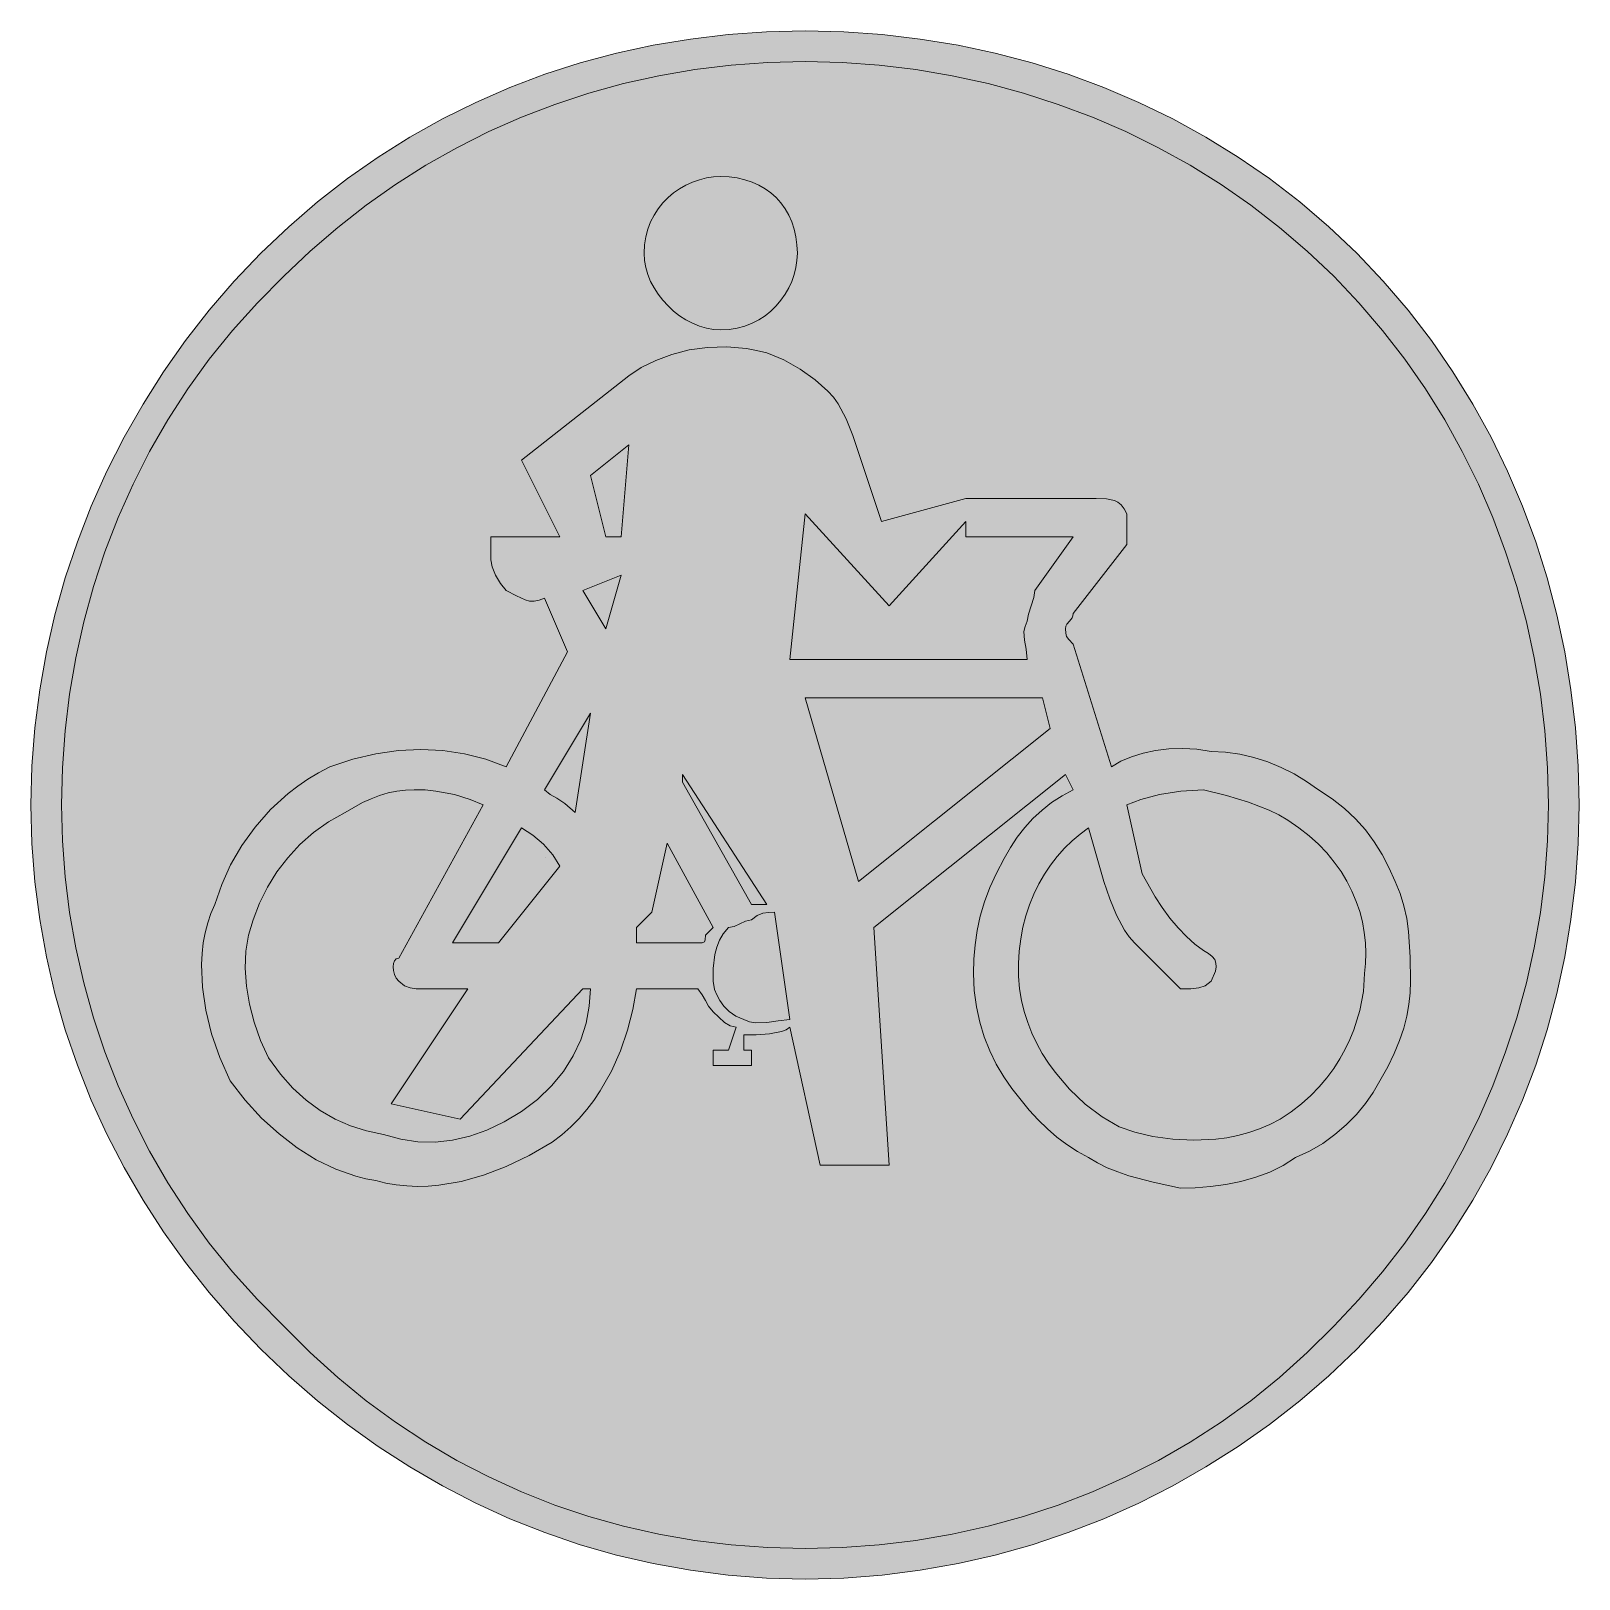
# Model space of a CAD drawing. Header units: metres. Extents: x 151 to 394, y 15 to 258.
import ezdxf

# ---------------------------------------------------------------- set-up
doc = ezdxf.new("R2010")
doc.units = ezdxf.units.M
for name, color, linetype, true_color in [('FILL_BLUE_0000FF', 7, 'Continuous', 0x0000ff), ('FILL_WHITE_FFFFFF', 7, 'Continuous', 0xffffff), ('STROKE_BLUE_0000FF', 7, 'Continuous', 0x0000ff), ('STROKE_WHITE_FFFFFF', 7, 'Continuous', 0xffffff)]:
    doc.layers.add(name, color=color, linetype=linetype, true_color=true_color)

msp = doc.modelspace()

# ---------------------------------------------------------------- hatches: boundary and pattern name
at = {"layer": 'FILL_BLUE_0000FF', "true_color": 0x0000ff}
h = msp.add_hatch(color=7, dxfattribs=at)
h.dxf.hatch_style = 1
h.paths.add_polyline_path([(388.81, 130.94), (388.39, 125.33), (387.7, 119.74), (386.74, 114.19), (385.51, 108.69), (384.01, 103.25), (382.26, 97.89), (380.25, 92.61), (377.99, 87.43), (375.47, 82.36), (372.71, 77.41), (369.71, 72.6), (366.47, 67.94), (363, 63.44), (359.29, 59.11), (355.35, 54.96), (351.2, 50.81), (346.87, 46.92), (342.36, 43.28), (337.69, 39.9), (332.86, 36.79), (327.89, 33.93), (322.78, 31.34), (317.55, 29.01), (312.21, 26.95), (306.76, 25.16), (301.23, 23.64), (295.61, 22.39), (289.93, 21.42), (284.18, 20.72), (278.38, 20.3), (272.55, 20.16), (266.73, 20.3), (260.97, 20.72), (255.28, 21.42), (249.67, 22.39), (244.15, 23.64), (238.72, 25.16), (233.38, 26.95), (228.15, 29.01), (223.03, 31.34), (218.03, 33.93), (213.16, 36.79), (208.42, 39.9), (203.83, 43.28), (199.38, 46.92), (195.08, 50.81), (190.95, 54.96), (186.8, 59.11), (182.91, 63.44), (179.27, 67.94), (175.89, 72.6), (172.78, 77.41), (169.92, 82.36), (167.33, 87.43), (165, 92.61), (162.94, 97.89), (161.15, 103.25), (159.63, 108.69), (158.38, 114.19), (157.41, 119.74), (156.71, 125.33), (156.29, 130.94), (156.15, 136.56), (156.29, 142.39), (156.71, 148.19), (157.41, 153.94), (158.38, 159.62), (159.63, 165.24), (161.15, 170.77), (162.94, 176.22), (165, 181.56), (167.33, 186.79), (169.92, 191.9), (172.78, 196.87), (175.89, 201.7), (179.27, 206.37), (182.91, 210.88), (186.8, 215.21), (190.95, 219.36), (195.08, 223.3), (199.38, 227.01), (203.83, 230.48), (208.42, 233.72), (213.16, 236.72), (218.03, 239.48), (223.03, 242), (228.15, 244.26), (233.38, 246.27), (238.72, 248.02), (244.15, 249.52), (249.67, 250.75), (255.28, 251.71), (260.97, 252.4), (266.73, 252.82), (272.55, 252.96), (278.38, 252.82), (284.18, 252.4), (289.93, 251.71), (295.61, 250.75), (301.23, 249.52), (306.76, 248.02), (312.21, 246.27), (317.55, 244.26), (322.78, 242), (327.89, 239.48), (332.86, 236.72), (337.69, 233.72), (342.36, 230.48), (346.87, 227.01), (351.2, 223.3), (355.35, 219.36), (359.29, 215.21), (363, 210.88), (366.47, 206.37), (369.71, 201.7), (372.71, 196.87), (375.47, 191.9), (377.99, 186.79), (380.25, 181.56), (382.26, 176.22), (384.01, 170.77), (385.51, 165.24), (386.74, 159.62), (387.7, 153.94), (388.39, 148.19), (388.81, 142.39), (388.95, 136.56), (388.81, 130.94)])
at = {"layer": 'FILL_WHITE_FFFFFF', "true_color": 0xffffff}
h = msp.add_hatch(color=7, dxfattribs=at)
h.dxf.hatch_style = 1
h.paths.add_polyline_path([(393.61, 130.51), (393.19, 124.53), (392.49, 118.62), (391.52, 112.78), (390.27, 107.03), (388.75, 101.38), (386.96, 95.82), (384.9, 90.36), (382.57, 85.02), (379.98, 79.79), (377.12, 74.7), (374.01, 69.73), (370.63, 64.91), (366.99, 60.24), (363.1, 55.72), (358.95, 51.36), (354.58, 47.2), (350.02, 43.27), (345.29, 39.57), (340.39, 36.12), (335.33, 32.91), (330.14, 29.95), (324.8, 27.25), (319.35, 24.81), (313.78, 22.64), (308.11, 20.74), (302.35, 19.12), (296.51, 17.78), (290.6, 16.73), (284.63, 15.97), (278.61, 15.51), (272.55, 15.36), (266.5, 15.51), (260.52, 15.97), (254.61, 16.73), (248.77, 17.78), (243.02, 19.12), (237.37, 20.74), (231.81, 22.64), (226.35, 24.81), (221.01, 27.25), (215.78, 29.95), (210.69, 32.91), (205.72, 36.12), (200.9, 39.57), (196.23, 43.27), (191.71, 47.2), (187.35, 51.36), (183.19, 55.72), (179.26, 60.24), (175.56, 64.91), (172.11, 69.73), (168.9, 74.7), (165.94, 79.79), (163.24, 85.02), (160.8, 90.36), (158.63, 95.82), (156.73, 101.38), (155.11, 107.03), (153.77, 112.78), (152.72, 118.62), (151.96, 124.53), (151.5, 130.51), (151.35, 136.56), (151.5, 142.62), (151.96, 148.64), (152.72, 154.61), (153.77, 160.52), (155.11, 166.36), (156.73, 172.12), (158.63, 177.79), (160.8, 183.36), (163.24, 188.81), (165.94, 194.15), (168.9, 199.34), (172.11, 204.4), (175.56, 209.3), (179.26, 214.03), (183.19, 218.59), (187.35, 222.96), (191.71, 227.11), (196.23, 231), (200.9, 234.64), (205.72, 238.02), (210.69, 241.13), (215.78, 243.99), (221.01, 246.58), (226.35, 248.91), (231.81, 250.97), (237.37, 252.76), (243.02, 254.28), (248.77, 255.53), (254.61, 256.5), (260.52, 257.2), (266.5, 257.62), (272.55, 257.76), (278.61, 257.62), (284.63, 257.2), (290.6, 256.5), (296.51, 255.53), (302.35, 254.28), (308.11, 252.76), (313.78, 250.97), (319.35, 248.91), (324.8, 246.58), (330.14, 243.99), (335.33, 241.13), (340.39, 238.02), (345.29, 234.64), (350.02, 231), (354.58, 227.11), (358.95, 222.96), (363.1, 218.59), (366.99, 214.03), (370.63, 209.3), (374.01, 204.4), (377.12, 199.34), (379.98, 194.15), (382.57, 188.81), (384.9, 183.36), (386.96, 177.79), (388.75, 172.12), (390.27, 166.36), (391.52, 160.52), (392.49, 154.61), (393.19, 148.64), (393.61, 142.62), (393.75, 136.56), (393.61, 130.51)])
h = msp.add_hatch(color=7, dxfattribs=at)
h.dxf.hatch_style = 1
h.paths.add_polyline_path([(271.29, 221.84), (271.13, 220.72), (270.86, 219.62), (270.49, 218.55), (270.02, 217.52), (269.45, 216.53), (268.79, 215.59), (268.05, 214.71), (267.22, 213.9), (266.31, 213.17), (265.32, 212.53), (264.26, 211.99), (263.13, 211.55), (261.93, 211.23), (260.67, 211.03), (259.35, 210.96), (258.23, 211.03), (257.11, 211.23), (256.01, 211.55), (254.94, 211.99), (253.91, 212.53), (252.92, 213.17), (251.98, 213.9), (251.1, 214.71), (250.29, 215.59), (249.56, 216.53), (248.92, 217.52), (248.38, 218.55), (247.94, 219.62), (247.62, 220.72), (247.42, 221.84), (247.35, 222.96), (247.42, 224.28), (247.62, 225.54), (247.94, 226.74), (248.38, 227.87), (248.92, 228.93), (249.56, 229.92), (250.29, 230.83), (251.1, 231.66), (251.98, 232.4), (252.92, 233.06), (253.91, 233.63), (254.94, 234.1), (256.01, 234.47), (257.11, 234.74), (258.23, 234.9), (259.35, 234.96), (260.67, 234.9), (261.93, 234.74), (263.13, 234.47), (264.26, 234.1), (265.32, 233.63), (266.31, 233.06), (267.22, 232.4), (268.05, 231.66), (268.79, 230.83), (269.45, 229.92), (270.02, 228.93), (270.49, 227.87), (270.86, 226.74), (271.13, 225.54), (271.29, 224.28), (271.35, 222.96), (271.29, 221.84)])
h = msp.add_hatch(color=7, dxfattribs=at)
h.dxf.hatch_style = 1
h.paths.add_polyline_path([(234.15, 178.56), (228.15, 190.56), (244.95, 203.76), (246.91, 205.05), (249.17, 206.18), (251.68, 207.11), (254.4, 207.81), (257.29, 208.22), (260.31, 208.32), (263.41, 208.04), (264.98, 207.75), (266.55, 207.36), (269.23, 206.25), (271.8, 204.81), (274.14, 203.14), (276.15, 201.36), (277, 200.41), (277.74, 199.35), (279, 197.01), (280.03, 194.44), (280.95, 191.76), (284.55, 180.96), (297.75, 184.56), (318.15, 184.56), (319.74, 184.52), (321, 184.26), (321.54, 183.97), (322.03, 183.55), (322.5, 182.95), (322.95, 182.16), (322.95, 179.76), (322.95, 177.36), (314.55, 166.56), (314.5, 166.16), (314.36, 165.85), (313.95, 165.36), (313.54, 164.87), (313.4, 164.56), (313.35, 164.16), (313.37, 163.45), (313.5, 162.96), (313.86, 162.47), (314.55, 161.76), (320.55, 142.56), (322.01, 143.4), (323.66, 144.12), (325.49, 144.69), (327.45, 145.11), (329.53, 145.36), (331.69, 145.43), (333.9, 145.3), (336.15, 144.96), (338.4, 144.85), (340.63, 144.53), (342.84, 144.01), (345, 143.31), (347.11, 142.44), (349.14, 141.42), (351.1, 140.25), (352.95, 138.96), (355.09, 137.55), (357.02, 136.03), (358.75, 134.4), (360.3, 132.66), (361.68, 130.8), (362.91, 128.83), (363.99, 126.75), (364.95, 124.56), (365.74, 122.71), (366.34, 120.77), (366.76, 118.78), (367.05, 116.76), (367.31, 112.75), (367.35, 108.96), (367.29, 107.16), (367.11, 105.34), (366.78, 103.5), (366.3, 101.61), (365.65, 99.67), (364.82, 97.65), (363.79, 95.56), (362.55, 93.36), (361.54, 91.56), (360.32, 89.8), (358.9, 88.09), (357.3, 86.46), (355.53, 84.95), (353.61, 83.57), (351.54, 82.37), (349.35, 81.36), (347.44, 80.12), (345.36, 79.09), (343.13, 78.26), (340.8, 77.61), (338.42, 77.13), (336.02, 76.8), (333.65, 76.62), (331.35, 76.56), (327.08, 77.48), (323.25, 78.51), (321.51, 79.1), (319.88, 79.77), (318.36, 80.51), (316.95, 81.36), (315.2, 82.32), (313.56, 83.38), (311.99, 84.57), (310.5, 85.86), (309.06, 87.27), (307.67, 88.78), (304.95, 92.16), (303.66, 94.02), (302.49, 95.98), (301.47, 98.07), (300.6, 100.26), (299.9, 102.57), (299.38, 104.98), (299.06, 107.52), (298.95, 110.16), (299.01, 112.41), (299.19, 114.66), (299.52, 116.91), (300, 119.16), (300.65, 121.41), (301.48, 123.66), (302.51, 125.91), (303.75, 128.16), (304.71, 129.9), (305.77, 131.53), (306.96, 133.05), (308.25, 134.46), (309.66, 135.75), (311.17, 136.93), (312.81, 138), (314.55, 138.96), (313.35, 141.36), (283.35, 117.36), (285.75, 80.16), (274.95, 80.16), (270.15, 101.76), (269.59, 101.36), (268.86, 101.07), (267, 100.71), (264.92, 100.58), (262.95, 100.56), (262.95, 98.16), (264.15, 98.16), (264.15, 95.76), (261.75, 95.76), (259.35, 95.76), (258.15, 95.76), (258.15, 98.16), (260.55, 98.16), (261.75, 101.76), (260.85, 101.97), (259.95, 102.51), (258.15, 104.16), (257.44, 105.06), (256.95, 105.96), (256.46, 106.86), (255.75, 107.76), (246.15, 107.76), (245.58, 104.56), (244.76, 101.31), (243.66, 98.06), (242.25, 94.86), (240.5, 91.78), (239.49, 90.29), (238.39, 88.86), (237.18, 87.48), (235.88, 86.17), (234.47, 84.93), (232.95, 83.76), (229.35, 81.68), (225.77, 79.95), (222.21, 78.59), (218.7, 77.61), (215.24, 77.02), (213.54, 76.88), (211.86, 76.84), (210.19, 76.91), (208.55, 77.08), (206.94, 77.37), (205.35, 77.76), (203.78, 78.04), (202.2, 78.43), (199.09, 79.52), (196.03, 81.01), (193.05, 82.86), (190.19, 85.05), (187.46, 87.55), (184.91, 90.33), (182.55, 93.36), (180.92, 97.01), (179.64, 100.71), (178.73, 104.41), (178.2, 108.06), (178.06, 111.59), (178.14, 113.3), (178.33, 114.96), (178.62, 116.56), (179.02, 118.1), (179.53, 119.57), (180.15, 120.96), (181.22, 124.1), (182.62, 127.2), (184.37, 130.22), (186.45, 133.11), (188.87, 135.83), (191.62, 138.34), (193.13, 139.5), (194.72, 140.6), (196.39, 141.62), (198.15, 142.56), (201.75, 143.74), (205.33, 144.58), (208.89, 145.09), (212.4, 145.26), (215.86, 145.09), (219.24, 144.58), (222.55, 143.74), (225.75, 142.56), (235.35, 160.56), (231.75, 168.96), (230.9, 168.62), (230.14, 168.47), (229.43, 168.5), (228.75, 168.66), (227.36, 169.3), (225.75, 170.16), (224.87, 171.25), (224.1, 172.56), (223.56, 173.87), (223.35, 174.96), (223.35, 178.56), (234.15, 178.56)])
h.paths.add_polyline_path([(297.75, 178.56), (297.75, 180.96), (285.75, 167.76), (272.55, 182.16), (270.15, 159.36), (307.35, 159.36), (307.18, 160.97), (306.9, 162.36), (306.84, 163.75), (307.01, 164.51), (307.35, 165.36), (307.54, 166.45), (307.95, 167.76), (308.36, 169.07), (308.55, 170.16), (314.55, 178.56), (297.75, 178.56)], flags=16)
h.paths.add_polyline_path([(272.55, 153.36), (280.95, 124.56), (310.95, 148.56), (309.75, 153.36), (272.55, 153.36)], flags=16)
h.paths.add_polyline_path([(307.14, 119.21), (306.67, 117.42), (306.32, 115.58), (306.08, 113.68), (305.97, 111.75), (305.99, 109.77), (306.15, 107.76), (306.44, 105.97), (306.87, 104.22), (307.42, 102.51), (308.08, 100.84), (308.85, 99.22), (309.71, 97.66), (310.67, 96.15), (311.7, 94.71), (313.97, 92.05), (316.44, 89.7), (319.06, 87.73), (321.75, 86.16), (324.21, 85.33), (327.04, 84.66), (330.15, 84.22), (333.45, 84.06), (336.87, 84.24), (338.59, 84.47), (340.31, 84.81), (342.02, 85.26), (343.7, 85.83), (345.35, 86.53), (346.95, 87.36), (348.68, 88.53), (350.27, 89.77), (351.73, 91.08), (353.06, 92.44), (354.27, 93.86), (355.35, 95.31), (356.31, 96.8), (357.15, 98.31), (357.88, 99.83), (358.5, 101.36), (359.44, 104.4), (359.98, 107.36), (360.15, 110.16), (360.32, 111.75), (360.37, 113.36), (360.31, 114.98), (360.13, 116.61), (359.83, 118.24), (359.41, 119.86), (358.87, 121.47), (358.2, 123.06), (357.41, 124.62), (356.48, 126.14), (355.43, 127.63), (354.24, 129.06), (352.93, 130.44), (351.47, 131.75), (349.88, 132.99), (348.15, 134.16), (346.75, 135.01), (345.24, 135.75), (342, 137.01), (338.53, 138.04), (334.95, 138.96), (331.39, 138.75), (328.05, 138.21), (325.16, 137.44), (322.95, 136.56), (325.35, 125.76), (327.36, 122.2), (328.49, 120.49), (329.7, 118.86), (330.96, 117.35), (332.27, 115.97), (333.6, 114.77), (334.95, 113.76), (335.74, 113.31), (336.32, 112.84), (336.7, 112.35), (336.9, 111.81), (336.93, 111.22), (336.81, 110.55), (336.15, 108.96), (335.23, 108.27), (334.2, 107.91), (332.94, 107.78), (331.35, 107.76), (324.15, 114.96), (323.3, 115.91), (322.56, 116.97), (321.3, 119.31), (320.27, 121.88), (319.35, 124.56), (316.95, 132.96), (315.63, 132), (314.37, 130.94), (313.18, 129.78), (312.06, 128.52), (311.01, 127.16), (310.05, 125.72), (309.18, 124.21), (308.4, 122.61), (307.72, 120.94), (307.14, 119.21)], flags=16)
h.paths.add_polyline_path([(260.55, 117.36), (259.76, 116.41), (259.16, 115.37), (258.74, 114.28), (258.45, 113.16), (258.19, 110.95), (258.15, 108.96), (258.39, 107.68), (258.72, 106.85), (259.2, 105.96), (259.85, 105.07), (260.68, 104.23), (261.71, 103.51), (262.95, 102.96), (263.85, 102.62), (264.75, 102.45), (266.55, 102.51), (268.35, 102.79), (270.15, 102.96), (267.75, 119.76), (266.85, 119.74), (265.95, 119.61), (265.05, 119.25), (264.15, 118.56), (263.25, 118.37), (262.35, 117.96), (261.45, 117.55), (260.55, 117.36)], flags=16)
h.paths.add_polyline_path([(256.93, 115.47), (256.95, 116.16), (258.15, 117.36), (250.95, 130.56), (248.55, 119.76), (246.15, 117.36), (246.15, 116.16), (246.15, 114.96), (255.75, 114.96), (256.44, 114.98), (256.8, 115.11), (256.93, 115.47)], flags=16)
h.paths.add_polyline_path([(264.15, 120.96), (266.55, 120.96), (253.35, 141.36), (253.35, 140.16), (264.15, 120.96)], flags=16)
h.paths.add_polyline_path([(211.65, 107.78), (210.75, 107.91), (209.85, 108.27), (208.95, 108.96), (208.56, 109.46), (208.27, 110.03), (208.11, 110.63), (208.05, 111.21), (208.11, 111.74), (208.27, 112.17), (208.56, 112.45), (208.95, 112.56), (222.15, 136.56), (220.13, 137.44), (217.65, 138.21), (214.72, 138.75), (213.09, 138.91), (211.35, 138.96), (210, 138.9), (208.65, 138.73), (207.3, 138.45), (205.95, 138.06), (204.6, 137.55), (203.25, 136.93), (200.55, 135.36), (197.96, 133.9), (195.6, 132.23), (193.46, 130.36), (191.55, 128.31), (189.86, 126.09), (188.4, 123.72), (187.16, 121.2), (186.15, 118.56), (185.42, 116.2), (185.01, 113.67), (184.91, 110.99), (185.1, 108.21), (185.58, 105.38), (186.32, 102.53), (187.31, 99.71), (188.55, 96.96), (190.41, 94.43), (192.37, 92.22), (194.46, 90.32), (196.65, 88.71), (198.96, 87.39), (201.37, 86.33), (203.91, 85.52), (206.55, 84.96), (209.25, 84.23), (211.95, 83.83), (214.65, 83.78), (217.35, 84.06), (220.05, 84.68), (222.75, 85.63), (225.45, 86.93), (228.15, 88.56), (230.68, 90.47), (232.87, 92.57), (234.73, 94.85), (236.25, 97.26), (237.43, 99.79), (238.27, 102.4), (238.78, 105.06), (238.95, 107.76), (237.75, 107.76), (218.55, 87.36), (207.75, 89.76), (219.75, 107.76), (212.55, 107.76), (211.65, 107.78)], flags=16)
h.paths.add_polyline_path([(238.95, 150.96), (231.75, 138.96), (232.67, 138.23), (233.7, 137.61), (234.96, 136.77), (236.55, 135.36), (238.95, 150.96)], flags=16)
h.paths.add_polyline_path([(241.35, 164.16), (243.75, 172.56), (237.75, 170.16), (241.35, 164.16)], flags=16)
h.paths.add_polyline_path([(238.95, 188.16), (241.35, 178.56), (243.75, 178.56), (244.95, 192.96), (238.95, 188.16)], flags=16)
h.paths.add_polyline_path([(233.04, 128.74), (231.6, 130.41), (229.93, 131.85), (228.15, 132.96), (217.35, 114.96), (224.55, 114.96), (234.15, 126.96), (233.04, 128.74)], flags=16)

# ---------------------------------------------------------------- linework, layer by layer
at = {"layer": 'FILL_BLUE_0000FF', "lineweight": 0, "true_color": 0x0000ff}
msp.add_lwpolyline([(388.81, 130.94), (388.39, 125.33), (387.7, 119.74), (386.74, 114.19), (385.51, 108.69), (384.01, 103.25), (382.26, 97.89), (380.25, 92.61), (377.99, 87.43), (375.47, 82.36), (372.71, 77.41), (369.71, 72.6), (366.47, 67.94), (363, 63.44), (359.29, 59.11), (355.35, 54.96), (351.2, 50.81), (346.87, 46.92), (342.36, 43.28), (337.69, 39.9), (332.86, 36.79), (327.89, 33.93), (322.78, 31.34), (317.55, 29.01), (312.21, 26.95), (306.76, 25.16), (301.23, 23.64), (295.61, 22.39), (289.93, 21.42), (284.18, 20.72), (278.38, 20.3), (272.55, 20.16), (266.73, 20.3), (260.97, 20.72), (255.28, 21.42), (249.67, 22.39), (244.15, 23.64), (238.72, 25.16), (233.38, 26.95), (228.15, 29.01), (223.03, 31.34), (218.03, 33.93), (213.16, 36.79), (208.42, 39.9), (203.83, 43.28), (199.38, 46.92), (195.08, 50.81), (190.95, 54.96), (186.8, 59.11), (182.91, 63.44), (179.27, 67.94), (175.89, 72.6), (172.78, 77.41), (169.92, 82.36), (167.33, 87.43), (165, 92.61), (162.94, 97.89), (161.15, 103.25), (159.63, 108.69), (158.38, 114.19), (157.41, 119.74), (156.71, 125.33), (156.29, 130.94), (156.15, 136.56), (156.29, 142.39), (156.71, 148.19), (157.41, 153.94), (158.38, 159.62), (159.63, 165.24), (161.15, 170.77), (162.94, 176.22), (165, 181.56), (167.33, 186.79), (169.92, 191.9), (172.78, 196.87), (175.89, 201.7), (179.27, 206.37), (182.91, 210.88), (186.8, 215.21), (190.95, 219.36), (195.08, 223.3), (199.38, 227.01), (203.83, 230.48), (208.42, 233.72), (213.16, 236.72), (218.03, 239.48), (223.03, 242), (228.15, 244.26), (233.38, 246.27), (238.72, 248.02), (244.15, 249.52), (249.67, 250.75), (255.28, 251.71), (260.97, 252.4), (266.73, 252.82), (272.55, 252.96), (278.38, 252.82), (284.18, 252.4), (289.93, 251.71), (295.61, 250.75), (301.23, 249.52), (306.76, 248.02), (312.21, 246.27), (317.55, 244.26), (322.78, 242), (327.89, 239.48), (332.86, 236.72), (337.69, 233.72), (342.36, 230.48), (346.87, 227.01), (351.2, 223.3), (355.35, 219.36), (359.29, 215.21), (363, 210.88), (366.47, 206.37), (369.71, 201.7), (372.71, 196.87), (375.47, 191.9), (377.99, 186.79), (380.25, 181.56), (382.26, 176.22), (384.01, 170.77), (385.51, 165.24), (386.74, 159.62), (387.7, 153.94), (388.39, 148.19), (388.81, 142.39), (388.95, 136.56)], close=True, dxfattribs=at)
at = {"layer": 'FILL_WHITE_FFFFFF', "lineweight": 0, "true_color": 0xffffff}
for points in [[(393.61, 130.51), (393.19, 124.53), (392.49, 118.62), (391.52, 112.78), (390.27, 107.03), (388.75, 101.38), (386.96, 95.82), (384.9, 90.36), (382.57, 85.02), (379.98, 79.79), (377.12, 74.7), (374.01, 69.73), (370.63, 64.91), (366.99, 60.24), (363.1, 55.72), (358.95, 51.36), (354.58, 47.2), (350.02, 43.27), (345.29, 39.57), (340.39, 36.12), (335.33, 32.91), (330.14, 29.95), (324.8, 27.25), (319.35, 24.81), (313.78, 22.64), (308.11, 20.74), (302.35, 19.12), (296.51, 17.78), (290.6, 16.73), (284.63, 15.97), (278.61, 15.51), (272.55, 15.36), (266.5, 15.51), (260.52, 15.97), (254.61, 16.73), (248.77, 17.78), (243.02, 19.12), (237.37, 20.74), (231.81, 22.64), (226.35, 24.81), (221.01, 27.25), (215.78, 29.95), (210.69, 32.91), (205.72, 36.12), (200.9, 39.57), (196.23, 43.27), (191.71, 47.2), (187.35, 51.36), (183.19, 55.72), (179.26, 60.24), (175.56, 64.91), (172.11, 69.73), (168.9, 74.7), (165.94, 79.79), (163.24, 85.02), (160.8, 90.36), (158.63, 95.82), (156.73, 101.38), (155.11, 107.03), (153.77, 112.78), (152.72, 118.62), (151.96, 124.53), (151.5, 130.51), (151.35, 136.56), (151.5, 142.62), (151.96, 148.64), (152.72, 154.61), (153.77, 160.52), (155.11, 166.36), (156.73, 172.12), (158.63, 177.79), (160.8, 183.36), (163.24, 188.81), (165.94, 194.15), (168.9, 199.34), (172.11, 204.4), (175.56, 209.3), (179.26, 214.03), (183.19, 218.59), (187.35, 222.96), (191.71, 227.11), (196.23, 231), (200.9, 234.64), (205.72, 238.02), (210.69, 241.13), (215.78, 243.99), (221.01, 246.58), (226.35, 248.91), (231.81, 250.97), (237.37, 252.76), (243.02, 254.28), (248.77, 255.53), (254.61, 256.5), (260.52, 257.2), (266.5, 257.62), (272.55, 257.76), (278.61, 257.62), (284.63, 257.2), (290.6, 256.5), (296.51, 255.53), (302.35, 254.28), (308.11, 252.76), (313.78, 250.97), (319.35, 248.91), (324.8, 246.58), (330.14, 243.99), (335.33, 241.13), (340.39, 238.02), (345.29, 234.64), (350.02, 231), (354.58, 227.11), (358.95, 222.96), (363.1, 218.59), (366.99, 214.03), (370.63, 209.3), (374.01, 204.4), (377.12, 199.34), (379.98, 194.15), (382.57, 188.81), (384.9, 183.36), (386.96, 177.79), (388.75, 172.12), (390.27, 166.36), (391.52, 160.52), (392.49, 154.61), (393.19, 148.64), (393.61, 142.62), (393.75, 136.56)], [(271.29, 221.84), (271.13, 220.72), (270.86, 219.62), (270.49, 218.55), (270.02, 217.52), (269.45, 216.53), (268.79, 215.59), (268.05, 214.71), (267.22, 213.9), (266.31, 213.17), (265.32, 212.53), (264.26, 211.99), (263.13, 211.55), (261.93, 211.23), (260.67, 211.03), (259.35, 210.96), (258.23, 211.03), (257.11, 211.23), (256.01, 211.55), (254.94, 211.99), (253.91, 212.53), (252.92, 213.17), (251.98, 213.9), (251.1, 214.71), (250.29, 215.59), (249.56, 216.53), (248.92, 217.52), (248.38, 218.55), (247.94, 219.62), (247.62, 220.72), (247.42, 221.84), (247.35, 222.96), (247.42, 224.28), (247.62, 225.54), (247.94, 226.74), (248.38, 227.87), (248.92, 228.93), (249.56, 229.92), (250.29, 230.83), (251.1, 231.66), (251.98, 232.4), (252.92, 233.06), (253.91, 233.63), (254.94, 234.1), (256.01, 234.47), (257.11, 234.74), (258.23, 234.9), (259.35, 234.96), (260.67, 234.9), (261.93, 234.74), (263.13, 234.47), (264.26, 234.1), (265.32, 233.63), (266.31, 233.06), (267.22, 232.4), (268.05, 231.66), (268.79, 230.83), (269.45, 229.92), (270.02, 228.93), (270.49, 227.87), (270.86, 226.74), (271.13, 225.54), (271.29, 224.28), (271.35, 222.96)]]:
    msp.add_lwpolyline(points, close=True, dxfattribs=at)
at = {"layer": 'FILL_WHITE_FFFFFF', "lineweight": 0, "true_color": 0x0000ff}
for points in [[(234.15, 178.56), (228.15, 190.56), (244.95, 203.76), (246.91, 205.05), (249.17, 206.18), (251.68, 207.11), (254.4, 207.81), (257.29, 208.22), (260.31, 208.32), (263.41, 208.04), (264.98, 207.75), (266.55, 207.36), (269.23, 206.25), (271.8, 204.81), (274.14, 203.14), (276.15, 201.36), (277, 200.41), (277.74, 199.35), (279, 197.01), (280.03, 194.44), (280.95, 191.76), (284.55, 180.96), (297.75, 184.56), (318.15, 184.56), (319.74, 184.52), (321, 184.26), (321.54, 183.97), (322.03, 183.55), (322.5, 182.95), (322.95, 182.16), (322.95, 179.76), (322.95, 177.36), (314.55, 166.56), (314.5, 166.16), (314.36, 165.85), (313.95, 165.36), (313.54, 164.87), (313.4, 164.56), (313.35, 164.16), (313.37, 163.45), (313.5, 162.96), (313.86, 162.47), (314.55, 161.76), (320.55, 142.56), (322.01, 143.4), (323.66, 144.12), (325.49, 144.69), (327.45, 145.11), (329.53, 145.36), (331.69, 145.43), (333.9, 145.3), (336.15, 144.96), (338.4, 144.85), (340.63, 144.53), (342.84, 144.01), (345, 143.31), (347.11, 142.44), (349.14, 141.42), (351.1, 140.25), (352.95, 138.96), (355.09, 137.55), (357.02, 136.03), (358.75, 134.4), (360.3, 132.66), (361.68, 130.8), (362.91, 128.83), (363.99, 126.75), (364.95, 124.56), (365.74, 122.71), (366.34, 120.77), (366.76, 118.78), (367.05, 116.76), (367.31, 112.75), (367.35, 108.96), (367.29, 107.16), (367.11, 105.34), (366.78, 103.5), (366.3, 101.61), (365.65, 99.67), (364.82, 97.65), (363.79, 95.56), (362.55, 93.36), (361.54, 91.56), (360.32, 89.8), (358.9, 88.09), (357.3, 86.46), (355.53, 84.95), (353.61, 83.57), (351.54, 82.37), (349.35, 81.36), (347.44, 80.12), (345.36, 79.09), (343.13, 78.26), (340.8, 77.61), (338.42, 77.13), (336.02, 76.8), (333.65, 76.62), (331.35, 76.56), (327.08, 77.48), (323.25, 78.51), (321.51, 79.1), (319.88, 79.77), (318.36, 80.51), (316.95, 81.36), (315.2, 82.32), (313.56, 83.38), (311.99, 84.57), (310.5, 85.86), (309.06, 87.27), (307.67, 88.78), (304.95, 92.16), (303.66, 94.02), (302.49, 95.98), (301.47, 98.07), (300.6, 100.26), (299.9, 102.57), (299.38, 104.98), (299.06, 107.52), (298.95, 110.16), (299.01, 112.41), (299.19, 114.66), (299.52, 116.91), (300, 119.16), (300.65, 121.41), (301.48, 123.66), (302.51, 125.91), (303.75, 128.16), (304.71, 129.9), (305.77, 131.53), (306.96, 133.05), (308.25, 134.46), (309.66, 135.75), (311.17, 136.93), (312.81, 138), (314.55, 138.96), (313.35, 141.36), (283.35, 117.36), (285.75, 80.16), (274.95, 80.16), (270.15, 101.76), (269.59, 101.36), (268.86, 101.07), (267, 100.71), (264.92, 100.58), (262.95, 100.56), (262.95, 98.16), (264.15, 98.16), (264.15, 95.76), (261.75, 95.76), (259.35, 95.76), (258.15, 95.76), (258.15, 98.16), (260.55, 98.16), (261.75, 101.76), (260.85, 101.97), (259.95, 102.51), (258.15, 104.16), (257.44, 105.06), (256.95, 105.96), (256.46, 106.86), (255.75, 107.76), (246.15, 107.76), (245.58, 104.56), (244.76, 101.31), (243.66, 98.06), (242.25, 94.86), (240.5, 91.78), (239.49, 90.29), (238.39, 88.86), (237.18, 87.48), (235.88, 86.17), (234.47, 84.93), (232.95, 83.76), (229.35, 81.68), (225.77, 79.95), (222.21, 78.59), (218.7, 77.61), (215.24, 77.02), (213.54, 76.88), (211.86, 76.84), (210.19, 76.91), (208.55, 77.08), (206.94, 77.37), (205.35, 77.76), (203.78, 78.04), (202.2, 78.43), (199.09, 79.52), (196.03, 81.01), (193.05, 82.86), (190.19, 85.05), (187.46, 87.55), (184.91, 90.33), (182.55, 93.36), (180.92, 97.01), (179.64, 100.71), (178.73, 104.41), (178.2, 108.06), (178.06, 111.59), (178.14, 113.3), (178.33, 114.96), (178.62, 116.56), (179.02, 118.1), (179.53, 119.57), (180.15, 120.96), (181.22, 124.1), (182.62, 127.2), (184.37, 130.22), (186.45, 133.11), (188.87, 135.83), (191.62, 138.34), (193.13, 139.5), (194.72, 140.6), (196.39, 141.62), (198.15, 142.56), (201.75, 143.74), (205.33, 144.58), (208.89, 145.09), (212.4, 145.26), (215.86, 145.09), (219.24, 144.58), (222.55, 143.74), (225.75, 142.56), (235.35, 160.56), (231.75, 168.96), (230.9, 168.62), (230.14, 168.47), (229.43, 168.5), (228.75, 168.66), (227.36, 169.3), (225.75, 170.16), (224.87, 171.25), (224.1, 172.56), (223.56, 173.87), (223.35, 174.96), (223.35, 178.56)], [(238.95, 188.16), (241.35, 178.56), (243.75, 178.56), (244.95, 192.96)], [(297.75, 178.56), (297.75, 180.96), (285.75, 167.76), (272.55, 182.16), (270.15, 159.36), (307.35, 159.36), (307.18, 160.97), (306.9, 162.36), (306.84, 163.75), (307.01, 164.51), (307.35, 165.36), (307.54, 166.45), (307.95, 167.76), (308.36, 169.07), (308.55, 170.16), (314.55, 178.56)], [(241.35, 164.16), (243.75, 172.56), (237.75, 170.16)], [(272.55, 153.36), (280.95, 124.56), (310.95, 148.56), (309.75, 153.36)], [(238.95, 150.96), (231.75, 138.96), (232.67, 138.23), (233.7, 137.61), (234.96, 136.77), (236.55, 135.36)], [(264.15, 120.96), (266.55, 120.96), (253.35, 141.36), (253.35, 140.16)], [(211.65, 107.78), (210.75, 107.91), (209.85, 108.27), (208.95, 108.96), (208.56, 109.46), (208.27, 110.03), (208.11, 110.63), (208.05, 111.21), (208.11, 111.74), (208.27, 112.17), (208.56, 112.45), (208.95, 112.56), (222.15, 136.56), (220.13, 137.44), (217.65, 138.21), (214.72, 138.75), (213.09, 138.91), (211.35, 138.96), (210, 138.9), (208.65, 138.73), (207.3, 138.45), (205.95, 138.06), (204.6, 137.55), (203.25, 136.93), (200.55, 135.36), (197.96, 133.9), (195.6, 132.23), (193.46, 130.36), (191.55, 128.31), (189.86, 126.09), (188.4, 123.72), (187.16, 121.2), (186.15, 118.56), (185.42, 116.2), (185.01, 113.67), (184.91, 110.99), (185.1, 108.21), (185.58, 105.38), (186.32, 102.53), (187.31, 99.71), (188.55, 96.96), (190.41, 94.43), (192.37, 92.22), (194.46, 90.32), (196.65, 88.71), (198.96, 87.39), (201.37, 86.33), (203.91, 85.52), (206.55, 84.96), (209.25, 84.23), (211.95, 83.83), (214.65, 83.78), (217.35, 84.06), (220.05, 84.68), (222.75, 85.63), (225.45, 86.93), (228.15, 88.56), (230.68, 90.47), (232.87, 92.57), (234.73, 94.85), (236.25, 97.26), (237.43, 99.79), (238.27, 102.4), (238.78, 105.06), (238.95, 107.76), (237.75, 107.76), (218.55, 87.36), (207.75, 89.76), (219.75, 107.76), (212.55, 107.76)], [(307.14, 119.21), (306.67, 117.42), (306.32, 115.58), (306.08, 113.68), (305.97, 111.75), (305.99, 109.77), (306.15, 107.76), (306.44, 105.97), (306.87, 104.22), (307.42, 102.51), (308.08, 100.84), (308.85, 99.22), (309.71, 97.66), (310.67, 96.15), (311.7, 94.71), (313.97, 92.05), (316.44, 89.7), (319.06, 87.73), (321.75, 86.16), (324.21, 85.33), (327.04, 84.66), (330.15, 84.22), (333.45, 84.06), (336.87, 84.24), (338.59, 84.47), (340.31, 84.81), (342.02, 85.26), (343.7, 85.83), (345.35, 86.53), (346.95, 87.36), (348.68, 88.53), (350.27, 89.77), (351.73, 91.08), (353.06, 92.44), (354.27, 93.86), (355.35, 95.31), (356.31, 96.8), (357.15, 98.31), (357.88, 99.83), (358.5, 101.36), (359.44, 104.4), (359.98, 107.36), (360.15, 110.16), (360.32, 111.75), (360.37, 113.36), (360.31, 114.98), (360.13, 116.61), (359.83, 118.24), (359.41, 119.86), (358.87, 121.47), (358.2, 123.06), (357.41, 124.62), (356.48, 126.14), (355.43, 127.63), (354.24, 129.06), (352.93, 130.44), (351.47, 131.75), (349.88, 132.99), (348.15, 134.16), (346.75, 135.01), (345.24, 135.75), (342, 137.01), (338.53, 138.04), (334.95, 138.96), (331.39, 138.75), (328.05, 138.21), (325.16, 137.44), (322.95, 136.56), (325.35, 125.76), (327.36, 122.2), (328.49, 120.49), (329.7, 118.86), (330.96, 117.35), (332.27, 115.97), (333.6, 114.77), (334.95, 113.76), (335.74, 113.31), (336.32, 112.84), (336.7, 112.35), (336.9, 111.81), (336.93, 111.22), (336.81, 110.55), (336.15, 108.96), (335.23, 108.27), (334.2, 107.91), (332.94, 107.78), (331.35, 107.76), (324.15, 114.96), (323.3, 115.91), (322.56, 116.97), (321.3, 119.31), (320.27, 121.88), (319.35, 124.56), (316.95, 132.96), (315.63, 132), (314.37, 130.94), (313.18, 129.78), (312.06, 128.52), (311.01, 127.16), (310.05, 125.72), (309.18, 124.21), (308.4, 122.61), (307.72, 120.94)], [(233.04, 128.74), (231.6, 130.41), (229.93, 131.85), (228.15, 132.96), (217.35, 114.96), (224.55, 114.96), (234.15, 126.96)], [(256.93, 115.47), (256.95, 116.16), (258.15, 117.36), (250.95, 130.56), (248.55, 119.76), (246.15, 117.36), (246.15, 116.16), (246.15, 114.96), (255.75, 114.96), (256.44, 114.98), (256.8, 115.11)], [(260.55, 117.36), (259.76, 116.41), (259.16, 115.37), (258.74, 114.28), (258.45, 113.16), (258.19, 110.95), (258.15, 108.96), (258.39, 107.68), (258.72, 106.85), (259.2, 105.96), (259.85, 105.07), (260.68, 104.23), (261.71, 103.51), (262.95, 102.96), (263.85, 102.62), (264.75, 102.45), (266.55, 102.51), (268.35, 102.79), (270.15, 102.96), (267.75, 119.76), (266.85, 119.74), (265.95, 119.61), (265.05, 119.25), (264.15, 118.56), (263.25, 118.37), (262.35, 117.96), (261.45, 117.55)]]:
    msp.add_lwpolyline(points, close=True, dxfattribs=at)
at = {"layer": 'STROKE_BLUE_0000FF', "lineweight": 0, "true_color": 0x0000ff}
msp.add_lwpolyline([(393.75, 136.56), (393.61, 142.62), (393.19, 148.64), (392.49, 154.61), (391.52, 160.52), (390.27, 166.36), (388.75, 172.12), (386.96, 177.79), (384.9, 183.36), (382.57, 188.81), (379.98, 194.15), (377.12, 199.34), (374.01, 204.4), (370.63, 209.3), (366.99, 214.03), (363.1, 218.59), (358.95, 222.96), (354.58, 227.11), (350.02, 231), (345.29, 234.64), (340.39, 238.02), (335.33, 241.13), (330.14, 243.99), (324.8, 246.58), (319.35, 248.91), (313.78, 250.97), (308.11, 252.76), (302.35, 254.28), (296.51, 255.53), (290.6, 256.5), (284.63, 257.2), (278.61, 257.62), (272.55, 257.76), (266.5, 257.62), (260.52, 257.2), (254.61, 256.5), (248.77, 255.53), (243.02, 254.28), (237.37, 252.76), (231.81, 250.97), (226.35, 248.91), (221.01, 246.58), (215.78, 243.99), (210.69, 241.13), (205.72, 238.02), (200.9, 234.64), (196.23, 231), (191.71, 227.11), (187.35, 222.96), (183.19, 218.59), (179.26, 214.03), (175.56, 209.3), (172.11, 204.4), (168.9, 199.34), (165.94, 194.15), (163.24, 188.81), (160.8, 183.36), (158.63, 177.79), (156.73, 172.12), (155.11, 166.36), (153.77, 160.52), (152.72, 154.61), (151.96, 148.64), (151.5, 142.62), (151.35, 136.56), (151.5, 130.51), (151.96, 124.53), (152.72, 118.62), (153.77, 112.78), (155.11, 107.03), (156.73, 101.38), (158.63, 95.82), (160.8, 90.36), (163.24, 85.02), (165.94, 79.79), (168.9, 74.7), (172.11, 69.73), (175.56, 64.91), (179.26, 60.24), (183.19, 55.72), (187.35, 51.36), (191.71, 47.2), (196.23, 43.27), (200.9, 39.57), (205.72, 36.12), (210.69, 32.91), (215.78, 29.95), (221.01, 27.25), (226.35, 24.81), (231.81, 22.64), (237.37, 20.74), (243.02, 19.12), (248.77, 17.78), (254.61, 16.73), (260.52, 15.97), (266.5, 15.51), (272.55, 15.36), (278.61, 15.51), (284.63, 15.97), (290.6, 16.73), (296.51, 17.78), (302.35, 19.12), (308.11, 20.74), (313.78, 22.64), (319.35, 24.81), (324.8, 27.25), (330.14, 29.95), (335.33, 32.91), (340.39, 36.12), (345.29, 39.57), (350.02, 43.27), (354.58, 47.2), (358.95, 51.36), (363.1, 55.72), (366.99, 60.24), (370.63, 64.91), (374.01, 69.73), (377.12, 74.7), (379.98, 79.79), (382.57, 85.02), (384.9, 90.36), (386.96, 95.82), (388.75, 101.38), (390.27, 107.03), (391.52, 112.78), (392.49, 118.62), (393.19, 124.53), (393.61, 130.51), (393.75, 136.56)], dxfattribs=at)
at = {"layer": 'STROKE_WHITE_FFFFFF', "lineweight": 0, "true_color": 0xffffff}
for points in [[(231.95, 168.4), (231.95, 168.4)], [(231.95, 128.4), (231.95, 128.4)]]:
    msp.add_lwpolyline(points, dxfattribs=at)

doc.saveas('drawing.dxf')
